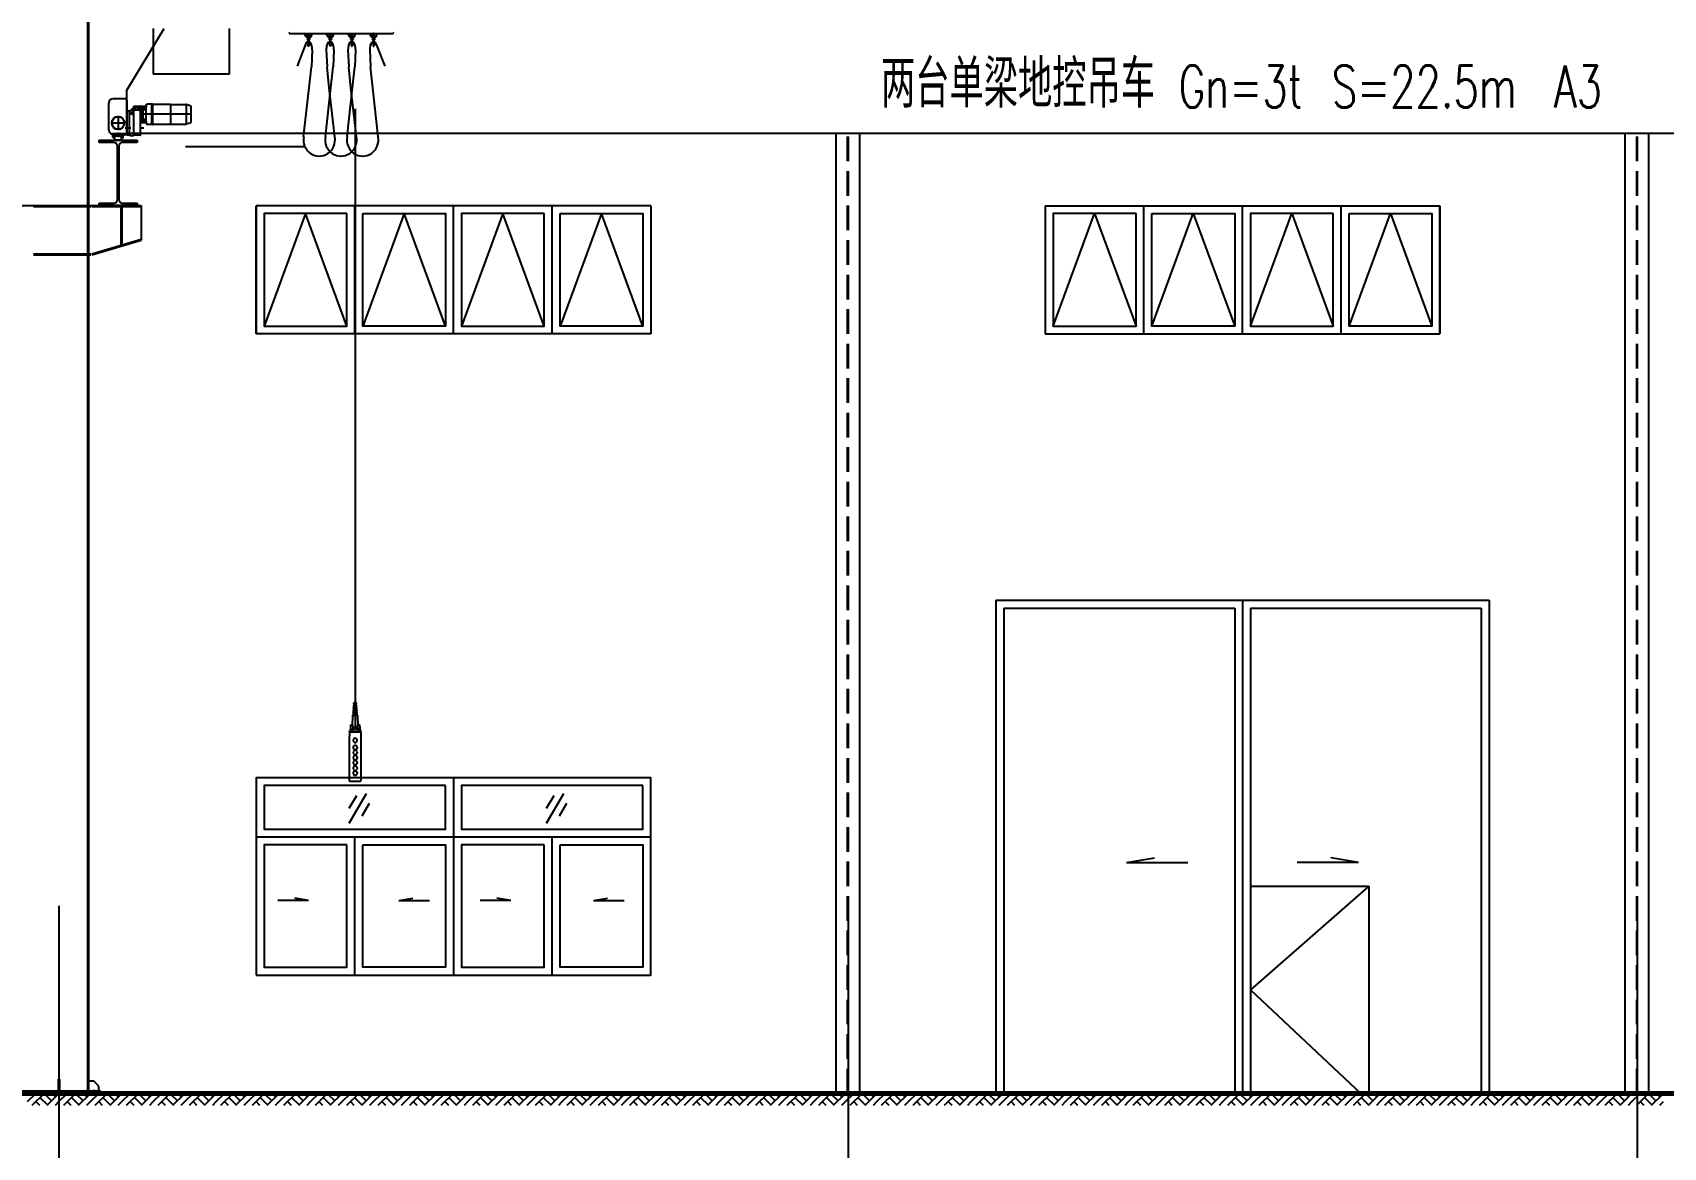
# Model space of a CAD drawing. Extents: x -266287 to 275962, y -324567 to 363765.
# Drawn here: x -115880 to -99347, y -227775 to -216473 of the extents above; entities that cross this region are included whole.
import ezdxf

# ---------------------------------------------------------------- set-up
doc = ezdxf.new("R2010")
doc.units = 0
doc.header["$LTSCALE"] = 1000
doc.linetypes.add('DASH', pattern=[0.35, 0.25, -0.1])
doc.layers.get('0').update_dxf_attribs({"linetype": 'CONTINUOUS'})
for name, color, linetype in [('AXIS', 3, 'CONTINUOUS'), ('E_WINDOW', 4, 'CONTINUOUS'), ('PUB_TEXT', 7, 'CONTINUOUS'), ('柱子', 3, 'CONTINUOUS')]:
    doc.layers.add(name, color=color, linetype=linetype)
doc.styles.add('_TCH_DIM', font='SIMPLEX', dxfattribs={"bigfont": 'GBCBIG'})

# ---------------------------------------------------------------- blocks, each defined once
blk = doc.blocks.new('fsfsfsf')
at = {"color": 240}
for p, q in [((928734, 69105), (929110, 69732)), ((928998, 69732), (928998, 69267)), ((929769, 69732), (929769, 69267)), ((930383, 69679), (930380, 69683)), ((930383, 69679), (931431, 69679)), ((930537, 69679), (930537, 69671)), ((930552, 69664), (930542, 69664)), ((930559, 69636), (930542, 69657)), ((930547, 69669), (930547, 69659)), ((930560, 69623), (930560, 69619)), ((930586, 69623), (930560, 69623)), ((930586, 69619), (930560, 69619)), ((930569, 69667), (930569, 69664)), ((930569, 69664), (930569, 69623)), ((930569, 69619), (930569, 69592)), ((930577, 69618), (930569, 69618)), ((930569, 69618), (930569, 69592)), ((930571, 69679), (930575, 69679)), ((930573, 69551), (930573, 69687)), ((930573, 69677), (930573, 69680)), ((930576, 69664), (930576, 69623)), ((930576, 69619), (930576, 69592)), ((930577, 69664), (930577, 69667)), ((930577, 69618), (930577, 69592)), ((930586, 69623), (930586, 69619)), ((930587, 69636), (930603, 69657)), ((930603, 69664), (930594, 69664)), ((930599, 69669), (930599, 69659)), ((930608, 69679), (930608, 69671)), ((930758, 69679), (930758, 69671)), ((930772, 69664), (930763, 69664)), ((930779, 69636), (930763, 69657)), ((930767, 69669), (930767, 69659)), ((930780, 69623), (930780, 69619)), ((930806, 69623), (930780, 69623)), ((930806, 69619), (930780, 69619)), ((930789, 69667), (930789, 69664)), ((930797, 69618), (930789, 69618)), ((930789, 69618), (930789, 69592)), ((930790, 69664), (930790, 69623)), ((930790, 69619), (930790, 69592)), ((930791, 69679), (930795, 69679)), ((930793, 69551), (930793, 69687)), ((930793, 69677), (930793, 69680)), ((930796, 69664), (930796, 69623)), ((930796, 69619), (930796, 69592)), ((930797, 69664), (930797, 69667)), ((930797, 69618), (930797, 69592)), ((930806, 69623), (930806, 69619)), ((930807, 69636), (930824, 69657)), ((930823, 69664), (930814, 69664)), ((930819, 69669), (930819, 69659)), ((930828, 69679), (930828, 69671)), ((930978, 69679), (930978, 69671)), ((930992, 69664), (930983, 69664)), ((930999, 69636), (930983, 69657)), ((930988, 69669), (930988, 69659)), ((931000, 69623), (931000, 69619)), ((931000, 69623), (931026, 69623)), ((931000, 69619), (931026, 69619)), ((931009, 69664), (931009, 69667)), ((931009, 69618), (931017, 69618)), ((931009, 69618), (931009, 69592)), ((931010, 69664), (931010, 69623)), ((931010, 69619), (931010, 69592)), ((931015, 69679), (931012, 69679)), ((931013, 69551), (931013, 69687)), ((931013, 69677), (931013, 69680)), ((931017, 69667), (931017, 69664)), ((931017, 69664), (931017, 69623)), ((931017, 69619), (931017, 69592)), ((931017, 69618), (931017, 69592)), ((931026, 69623), (931026, 69619)), ((931027, 69636), (931044, 69657)), ((931044, 69664), (931034, 69664)), ((931039, 69669), (931039, 69659)), ((931049, 69679), (931049, 69671)), ((931198, 69679), (931198, 69671)), ((931212, 69664), (931203, 69664)), ((931220, 69636), (931203, 69657)), ((931208, 69669), (931208, 69659)), ((931221, 69623), (931221, 69619)), ((931221, 69623), (931246, 69623)), ((931221, 69619), (931246, 69619)), ((931230, 69664), (931230, 69667)), ((931230, 69664), (931230, 69623)), ((931230, 69619), (931230, 69592)), ((931230, 69618), (931237, 69618)), ((931230, 69618), (931230, 69592)), ((931235, 69679), (931232, 69679)), ((931233, 69551), (931233, 69687)), ((931233, 69677), (931233, 69680)), ((931237, 69667), (931237, 69664)), ((931237, 69664), (931237, 69623)), ((931237, 69619), (931237, 69592)), ((931237, 69618), (931237, 69592)), ((931246, 69623), (931246, 69619)), ((931247, 69636), (931264, 69657)), ((931255, 69664), (931264, 69664)), ((931259, 69669), (931259, 69659)), ((931269, 69679), (931269, 69671)), ((931431, 69679), (931434, 69683)), ((930541, 69563), (930459, 69349)), ((930541, 69562), (930545, 69555)), ((930547, 69556), (930543, 69562)), ((930545, 69555), (930547, 69556)), ((930582, 69592), (930564, 69592)), ((930564, 69590), (930582, 69590)), ((930580, 69590), (930565, 69590)), ((930565, 69590), (930565, 69588)), ((930565, 69588), (930580, 69588)), ((930566, 69587), (930566, 69582)), ((930567, 69581), (930578, 69581)), ((930568, 69592), (930568, 69590)), ((930569, 69587), (930569, 69582)), ((930569, 69581), (930569, 69551)), ((930569, 69581), (930569, 69551)), ((930577, 69551), (930569, 69551)), ((930572, 69590), (930573, 69588)), ((930573, 69594), (930573, 69586)), ((930574, 69588), (930573, 69590)), ((930576, 69587), (930576, 69582)), ((930576, 69581), (930576, 69551)), ((930577, 69592), (930577, 69590)), ((930577, 69581), (930577, 69551)), ((930580, 69588), (930580, 69590)), ((930580, 69582), (930580, 69587)), ((930602, 69562), (930599, 69556)), ((930599, 69556), (930601, 69555)), ((930601, 69555), (930605, 69562)), ((930612, 69516), (930604, 69343)), ((930754, 69516), (930762, 69343)), ((930761, 69562), (930765, 69555)), ((930767, 69556), (930764, 69562)), ((930765, 69555), (930767, 69556)), ((930802, 69592), (930784, 69592)), ((930784, 69590), (930802, 69590)), ((930801, 69590), (930785, 69590)), ((930785, 69590), (930785, 69588)), ((930785, 69588), (930801, 69588)), ((930786, 69587), (930786, 69582)), ((930788, 69581), (930798, 69581)), ((930789, 69592), (930789, 69590)), ((930789, 69587), (930789, 69582)), ((930789, 69581), (930789, 69551)), ((930797, 69551), (930789, 69551)), ((930790, 69581), (930790, 69551)), ((930792, 69590), (930793, 69588)), ((930793, 69594), (930793, 69586)), ((930794, 69588), (930793, 69590)), ((930796, 69581), (930796, 69551)), ((930797, 69592), (930797, 69590)), ((930797, 69587), (930797, 69582)), ((930797, 69581), (930797, 69551)), ((930800, 69582), (930800, 69587)), ((930801, 69588), (930801, 69590)), ((930823, 69562), (930819, 69556)), ((930819, 69556), (930821, 69555)), ((930821, 69555), (930825, 69562)), ((930832, 69516), (930824, 69343)), ((930974, 69516), (930982, 69343)), ((930985, 69555), (930981, 69562)), ((930984, 69562), (930987, 69556)), ((930987, 69556), (930985, 69555)), ((931004, 69592), (931022, 69592)), ((931022, 69590), (931004, 69590)), ((931006, 69590), (931021, 69590)), ((931006, 69588), (931006, 69590)), ((931021, 69588), (931006, 69588)), ((931006, 69582), (931006, 69587)), ((931019, 69581), (931008, 69581)), ((931009, 69592), (931009, 69590)), ((931009, 69581), (931009, 69551)), ((931009, 69551), (931017, 69551)), ((931010, 69587), (931010, 69582)), ((931010, 69581), (931010, 69551)), ((931012, 69588), (931013, 69590)), ((931013, 69594), (931013, 69586)), ((931014, 69590), (931013, 69588)), ((931017, 69587), (931017, 69582)), ((931017, 69581), (931017, 69551)), ((931017, 69581), (931017, 69551)), ((931018, 69592), (931018, 69590)), ((931020, 69587), (931020, 69582)), ((931021, 69590), (931021, 69588)), ((931039, 69556), (931043, 69562)), ((931042, 69555), (931039, 69556)), ((931045, 69562), (931042, 69555)), ((931052, 69516), (931044, 69343)), ((931195, 69516), (931202, 69343)), ((931205, 69555), (931201, 69562)), ((931204, 69562), (931207, 69556)), ((931207, 69556), (931205, 69555)), ((931224, 69592), (931242, 69592)), ((931242, 69590), (931224, 69590)), ((931226, 69590), (931241, 69590)), ((931226, 69588), (931226, 69590)), ((931241, 69588), (931226, 69588)), ((931226, 69582), (931226, 69587)), ((931239, 69581), (931228, 69581)), ((931229, 69592), (931229, 69590)), ((931230, 69587), (931230, 69582)), ((931230, 69581), (931230, 69551)), ((931230, 69581), (931230, 69551)), ((931230, 69551), (931237, 69551)), ((931233, 69594), (931233, 69586)), ((931234, 69590), (931233, 69588)), ((931233, 69588), (931233, 69590)), ((931237, 69587), (931237, 69582)), ((931237, 69581), (931237, 69551)), ((931237, 69581), (931237, 69551)), ((931238, 69592), (931238, 69590)), ((931241, 69590), (931241, 69588)), ((931241, 69587), (931241, 69582)), ((931260, 69556), (931263, 69562)), ((931262, 69555), (931260, 69556)), ((931266, 69562), (931262, 69555)), ((931265, 69563), (931347, 69349)), ((930581, 69130), (930604, 69343)), ((930785, 69130), (930762, 69343)), ((930801, 69130), (930824, 69343)), ((931005, 69130), (930982, 69343)), ((931021, 69130), (931044, 69343)), ((931225, 69130), (931202, 69343)), ((929769, 69267), (928998, 69267)), ((930525, 68634), (930581, 69130)), ((930745, 68634), (930801, 69131)), ((930841, 68634), (930785, 69131)), ((930966, 68634), (931021, 69130)), ((931061, 68634), (931005, 69130)), ((931281, 68634), (931225, 69131)), ((928551, 68700), (928551, 68979)), ((928721, 69019), (928593, 69019)), ((928721, 69016), (928721, 69019)), ((928722, 69016), (928721, 69016)), ((928731, 69006), (928731, 68652)), ((928734, 68669), (928734, 69105)), ((928867, 68944), (928880, 68944)), ((928880, 68778), (928880, 68944)), ((928883, 68944), (928922, 68944)), ((928883, 68777), (928883, 68944)), ((928898, 68777), (928898, 68944)), ((928924, 68944), (928922, 68944)), ((928929, 68951), (928924, 68909)), ((928926, 68945), (928924, 68944)), ((928927, 68946), (928926, 68945)), ((928928, 68948), (928927, 68946)), ((928929, 68949), (928928, 68948)), ((928929, 68957), (928930, 68959)), ((928929, 68956), (928929, 68957)), ((928929, 68956), (928929, 68951)), ((928929, 68951), (928929, 68949)), ((928930, 68959), (928931, 68961)), ((928931, 68961), (928932, 68962)), ((928932, 68962), (928934, 68963)), ((928934, 68963), (928936, 68963)), ((928983, 68965), (928936, 68963)), ((928989, 68965), (928983, 68965)), ((928983, 68965), (928983, 68757)), ((928992, 68962), (928992, 68963)), ((928992, 68962), (928992, 68951)), ((929175, 68962), (928992, 68962)), ((928992, 68960), (928992, 68956)), ((928992, 68956), (928993, 68927)), ((929175, 68962), (929332, 68960)), ((929175, 68962), (929175, 68760)), ((929333, 68959), (929333, 68959)), ((929333, 68959), (929333, 68764)), ((929375, 68948), (929333, 68959)), ((929376, 68947), (929375, 68948)), ((929377, 68947), (929376, 68947)), ((929376, 68947), (929376, 68947)), ((929377, 68946), (929377, 68947)), ((929378, 68944), (929377, 68946)), ((929377, 68945), (929383, 68943)), ((929377, 68944), (929378, 68944)), ((929377, 68944), (929377, 68944)), ((929377, 68944), (929377, 68944)), ((929377, 68944), (929377, 68944)), ((929378, 68944), (929378, 68944)), ((928644, 68846), (928644, 68699)), ((928726, 68939), (928734, 68939)), ((928726, 68813), (928734, 68813)), ((928761, 68893), (928734, 68893)), ((928760, 68649), (928760, 68896)), ((928766, 68901), (928785, 68901)), ((928785, 68873), (928782, 68871)), ((928782, 68871), (928782, 68867)), ((928782, 68867), (928785, 68865)), ((928802, 68902), (928785, 68901)), ((928788, 68871), (928785, 68873)), ((928785, 68865), (928788, 68867)), ((928786, 68903), (928786, 68916)), ((928802, 68918), (928787, 68917)), ((928788, 68867), (928788, 68871)), ((928802, 68902), (928802, 68918)), ((928802, 68902), (928803, 68902)), ((928803, 68647), (928803, 68902)), ((928805, 68901), (928803, 68901)), ((928805, 68647), (928805, 68941)), ((928806, 68902), (928805, 68902)), ((928806, 68902), (928806, 68902)), ((928806, 68902), (928806, 68902)), ((928807, 68902), (928806, 68902)), ((928865, 68901), (928807, 68902)), ((928808, 68944), (928866, 68944)), ((928813, 68942), (928813, 68937)), ((928814, 68936), (928822, 68936)), ((928823, 68937), (928823, 68942)), ((928839, 68932), (928823, 68932)), ((928823, 68913), (928839, 68913)), ((928856, 68936), (928857, 68937)), ((928857, 68937), (928856, 68936)), ((928856, 68936), (928856, 68935)), ((928856, 68936), (928856, 68918)), ((928856, 68935), (928856, 68935)), ((928856, 68934), (928856, 68933)), ((928856, 68933), (928856, 68933)), ((928856, 68933), (928857, 68932)), ((928857, 68932), (928856, 68930)), ((928856, 68930), (928856, 68929)), ((928856, 68929), (928856, 68928)), ((928856, 68926), (928856, 68925)), ((928856, 68925), (928856, 68923)), ((928856, 68923), (928857, 68922)), ((928857, 68922), (928856, 68921)), ((928856, 68921), (928856, 68920)), ((928856, 68921), (928856, 68921)), ((928856, 68919), (928856, 68918)), ((928856, 68918), (928857, 68917)), ((928856, 68918), (928856, 68918)), ((928856, 68918), (928857, 68917)), ((928857, 68937), (928861, 68937)), ((928857, 68932), (928861, 68932)), ((928857, 68922), (928861, 68922)), ((928857, 68917), (928861, 68917)), ((928860, 68936), (928860, 68935)), ((928861, 68936), (928860, 68936)), ((928860, 68935), (928860, 68934)), ((928860, 68934), (928860, 68933)), ((928860, 68934), (928860, 68934)), ((928860, 68933), (928861, 68933)), ((928861, 68931), (928860, 68930)), ((928860, 68930), (928860, 68929)), ((928860, 68929), (928860, 68928)), ((928860, 68928), (928860, 68927)), ((928860, 68927), (928860, 68926)), ((928860, 68926), (928860, 68925)), ((928860, 68925), (928860, 68924)), ((928860, 68924), (928861, 68923)), ((928860, 68921), (928860, 68920)), ((928861, 68921), (928860, 68921)), ((928860, 68920), (928860, 68919)), ((928860, 68919), (928860, 68918)), ((928860, 68919), (928860, 68919)), ((928860, 68918), (928861, 68918)), ((928861, 68937), (928862, 68939)), ((928861, 68937), (928861, 68936)), ((928861, 68933), (928861, 68932)), ((928861, 68932), (928861, 68931)), ((928861, 68923), (928861, 68922)), ((928861, 68922), (928861, 68921)), ((928861, 68918), (928861, 68917)), ((928861, 68917), (928862, 68915)), ((928862, 68939), (928865, 68939)), ((928862, 68915), (928862, 68939)), ((928862, 68915), (928865, 68915)), ((928865, 68943), (928866, 68943)), ((928865, 68943), (928865, 68943)), ((928865, 68942), (928865, 68943)), ((928865, 68943), (928865, 68943)), ((928865, 68941), (928865, 68942)), ((928865, 68941), (928865, 68941)), ((928865, 68941), (928865, 68941)), ((928865, 68940), (928865, 68941)), ((928865, 68941), (928865, 68941)), ((928865, 68941), (928865, 68941)), ((928865, 68941), (928865, 68939)), ((928865, 68912), (928865, 68941)), ((928865, 68940), (928865, 68940)), ((928865, 68900), (928865, 68915)), ((928865, 68912), (928865, 68912)), ((928865, 68912), (928865, 68912)), ((928865, 68912), (928865, 68912)), ((928865, 68912), (928865, 68912)), ((928866, 68943), (928866, 68944)), ((929392, 68861), (928868, 68861)), ((928871, 68650), (928871, 68893)), ((928880, 68944), (928883, 68944)), ((928880, 68779), (928883, 68779)), ((928898, 68942), (928898, 68942)), ((928901, 68939), (928898, 68939)), ((928901, 68915), (928898, 68915)), ((928898, 68909), (928924, 68909)), ((928898, 68814), (928924, 68813)), ((928901, 68807), (928898, 68807)), ((928901, 68783), (928898, 68783)), ((928902, 68937), (928901, 68939)), ((928901, 68915), (928901, 68939)), ((928902, 68917), (928901, 68915)), ((928902, 68805), (928901, 68807)), ((928901, 68783), (928901, 68807)), ((928902, 68785), (928901, 68783)), ((928902, 68937), (928903, 68936)), ((928907, 68937), (928902, 68937)), ((928903, 68932), (928902, 68932)), ((928902, 68932), (928903, 68931)), ((928907, 68932), (928902, 68932)), ((928903, 68923), (928902, 68922)), ((928902, 68922), (928903, 68921)), ((928907, 68922), (928902, 68922)), ((928903, 68918), (928902, 68917)), ((928907, 68917), (928902, 68917)), ((928902, 68805), (928903, 68805)), ((928907, 68805), (928902, 68805)), ((928903, 68801), (928902, 68800)), ((928902, 68800), (928903, 68799)), ((928907, 68800), (928902, 68800)), ((928903, 68791), (928902, 68790)), ((928902, 68790), (928903, 68790)), ((928907, 68790), (928902, 68790)), ((928903, 68786), (928902, 68785)), ((928907, 68785), (928902, 68785)), ((928903, 68936), (928903, 68935)), ((928903, 68936), (928903, 68936)), ((928903, 68935), (928903, 68934)), ((928903, 68935), (928903, 68935)), ((928903, 68934), (928903, 68933)), ((928903, 68934), (928903, 68934)), ((928903, 68933), (928903, 68932)), ((928903, 68931), (928903, 68930)), ((928903, 68930), (928903, 68929)), ((928903, 68929), (928903, 68928)), ((928903, 68928), (928903, 68927)), ((928903, 68927), (928903, 68926)), ((928903, 68926), (928903, 68925)), ((928903, 68925), (928903, 68924)), ((928903, 68924), (928903, 68923)), ((928903, 68921), (928903, 68920)), ((928903, 68921), (928903, 68921)), ((928903, 68920), (928903, 68919)), ((928903, 68920), (928903, 68920)), ((928903, 68919), (928903, 68918)), ((928903, 68919), (928903, 68919)), ((928903, 68918), (928903, 68918)), ((928903, 68805), (928903, 68804)), ((928903, 68804), (928903, 68803)), ((928903, 68804), (928903, 68804)), ((928903, 68803), (928903, 68802)), ((928903, 68803), (928903, 68803)), ((928903, 68802), (928903, 68801)), ((928903, 68801), (928903, 68801)), ((928903, 68799), (928903, 68798)), ((928903, 68798), (928903, 68797)), ((928903, 68797), (928903, 68796)), ((928903, 68796), (928903, 68795)), ((928903, 68795), (928903, 68794)), ((928903, 68794), (928903, 68793)), ((928903, 68793), (928903, 68792)), ((928903, 68792), (928903, 68791)), ((928903, 68790), (928903, 68789)), ((928903, 68789), (928903, 68788)), ((928903, 68789), (928903, 68789)), ((928903, 68788), (928903, 68787)), ((928903, 68788), (928903, 68788)), ((928903, 68787), (928903, 68786)), ((928903, 68787), (928903, 68787)), ((928907, 68936), (928907, 68937)), ((928907, 68937), (928907, 68936)), ((928907, 68936), (928907, 68936)), ((928907, 68935), (928907, 68936)), ((928907, 68918), (928907, 68936)), ((928907, 68934), (928907, 68935)), ((928907, 68933), (928907, 68934)), ((928907, 68934), (928907, 68934)), ((928907, 68933), (928907, 68933)), ((928907, 68932), (928907, 68933)), ((928907, 68931), (928907, 68932)), ((928909, 68932), (928907, 68932)), ((928907, 68929), (928907, 68931)), ((928907, 68928), (928907, 68929)), ((928907, 68927), (928907, 68928)), ((928907, 68926), (928907, 68927)), ((928907, 68924), (928907, 68926)), ((928907, 68923), (928907, 68924)), ((928907, 68922), (928907, 68923)), ((928907, 68921), (928907, 68922)), ((928909, 68922), (928907, 68922)), ((928907, 68921), (928907, 68921)), ((928907, 68920), (928907, 68921)), ((928907, 68919), (928907, 68920)), ((928907, 68919), (928907, 68919)), ((928907, 68918), (928907, 68919)), ((928907, 68918), (928907, 68918)), ((928907, 68917), (928907, 68918)), ((928907, 68917), (928907, 68918)), ((928907, 68805), (928907, 68805)), ((928907, 68804), (928907, 68805)), ((928907, 68805), (928907, 68804)), ((928907, 68803), (928907, 68804)), ((928907, 68787), (928907, 68804)), ((928907, 68803), (928907, 68803)), ((928907, 68802), (928907, 68803)), ((928907, 68802), (928907, 68802)), ((928907, 68801), (928907, 68802)), ((928907, 68800), (928907, 68801)), ((928907, 68801), (928910, 68801)), ((928907, 68799), (928907, 68800)), ((928907, 68798), (928907, 68799)), ((928907, 68797), (928907, 68798)), ((928907, 68795), (928907, 68797)), ((928907, 68794), (928907, 68795)), ((928907, 68793), (928907, 68794)), ((928907, 68792), (928907, 68793)), ((928907, 68790), (928907, 68792)), ((928907, 68790), (928907, 68790)), ((928907, 68789), (928907, 68790)), ((928907, 68790), (928910, 68790)), ((928907, 68788), (928907, 68789)), ((928907, 68788), (928907, 68788)), ((928907, 68787), (928907, 68788)), ((928907, 68787), (928907, 68787)), ((928907, 68786), (928907, 68787)), ((928907, 68785), (928907, 68787)), ((928907, 68785), (928907, 68786)), ((928910, 68931), (928909, 68932)), ((928909, 68922), (928909, 68932)), ((928910, 68923), (928909, 68922)), ((928910, 68923), (928910, 68931)), ((928910, 68801), (928911, 68800)), ((928910, 68801), (928910, 68790)), ((928910, 68790), (928911, 68791)), ((928911, 68800), (928911, 68791)), ((928924, 68909), (928924, 68813)), ((928924, 68813), (928929, 68773)), ((928993, 68924), (928992, 68924)), ((928992, 68924), (928992, 68924)), ((928992, 68924), (928992, 68923)), ((928992, 68923), (928992, 68923)), ((928992, 68923), (928992, 68922)), ((928992, 68922), (928993, 68921)), ((928992, 68922), (928992, 68922)), ((928992, 68922), (928992, 68922)), ((928993, 68903), (928992, 68902)), ((928992, 68902), (928992, 68901)), ((928992, 68902), (928992, 68902)), ((928992, 68901), (928992, 68900)), ((928992, 68900), (928993, 68899)), ((928992, 68900), (928992, 68900)), ((928993, 68886), (928992, 68885)), ((928992, 68885), (928992, 68884)), ((928992, 68885), (928992, 68885)), ((928992, 68884), (928992, 68883)), ((928992, 68883), (928992, 68883)), ((928992, 68883), (928993, 68882)), ((928993, 68871), (928992, 68870)), ((928992, 68870), (928992, 68870)), ((928992, 68869), (928992, 68870)), ((928992, 68868), (928992, 68869)), ((928992, 68867), (928992, 68868)), ((928992, 68867), (928993, 68867)), ((928992, 68855), (928992, 68855)), ((928993, 68855), (928992, 68855)), ((928992, 68854), (928992, 68855)), ((928992, 68853), (928992, 68854)), ((928992, 68852), (928992, 68853)), ((928992, 68852), (928993, 68852)), ((928992, 68840), (928992, 68839)), ((928993, 68840), (928992, 68840)), ((928992, 68839), (928992, 68838)), ((928992, 68838), (928992, 68837)), ((928992, 68837), (928993, 68836)), ((928992, 68837), (928992, 68837)), ((928992, 68823), (928992, 68823)), ((928993, 68823), (928992, 68823)), ((928992, 68823), (928992, 68822)), ((928992, 68822), (928992, 68821)), ((928992, 68821), (928992, 68820)), ((928992, 68820), (928993, 68819)), ((928992, 68820), (928992, 68820)), ((928992, 68801), (928992, 68800)), ((928992, 68801), (928992, 68801)), ((928993, 68801), (928992, 68801)), ((928992, 68800), (928992, 68799)), ((928992, 68800), (928992, 68800)), ((928992, 68799), (928992, 68798)), ((928992, 68799), (928992, 68799)), ((928992, 68798), (928993, 68798)), ((928992, 68798), (928992, 68798)), ((928993, 68785), (928992, 68759)), ((928993, 68927), (928993, 68925)), ((928993, 68925), (928993, 68924)), ((928993, 68921), (928993, 68921)), ((928993, 68921), (928993, 68920)), ((928993, 68920), (928993, 68916)), ((928993, 68916), (928993, 68903)), ((928993, 68903), (928993, 68903)), ((928993, 68899), (928993, 68899)), ((928993, 68899), (928993, 68886)), ((928993, 68882), (928993, 68871)), ((928993, 68867), (928993, 68855)), ((928993, 68852), (928993, 68840)), ((928993, 68836), (928993, 68823)), ((928993, 68819), (928993, 68819)), ((928993, 68819), (928993, 68807)), ((928993, 68807), (928993, 68802)), ((928993, 68802), (928993, 68801)), ((928993, 68798), (928993, 68798)), ((928993, 68798), (928993, 68785)), ((929377, 68777), (929383, 68779)), ((929385, 68781), (929385, 68942)), ((931048, 68918), (931048, 62632)), ((928575, 68773), (928716, 68773)), ((928581, 68652), (928581, 68663)), ((928722, 68662), (928581, 68662)), ((928581, 68652), (928586, 68652)), ((928583, 68652), (928584, 68652)), ((928584, 68652), (928586, 68652)), ((928586, 68652), (928586, 68663)), ((928586, 68652), (928691, 68652)), ((928592, 68630), (928592, 68652)), ((928603, 68623), (928599, 68623)), ((928603, 68623), (928603, 68652)), ((928604, 68638), (928603, 68623)), ((928606, 68640), (928606, 68652)), ((928683, 68640), (928606, 68640)), ((928612, 68600), (928612, 68640)), ((928644, 68675), (928644, 68628)), ((928676, 68640), (928676, 68600)), ((928683, 68640), (928683, 68652)), ((928684, 68638), (928686, 68623)), ((928686, 68623), (928686, 68652)), ((928689, 68623), (928686, 68623)), ((928691, 68652), (928691, 68662)), ((928694, 68655), (928691, 68655)), ((928694, 68662), (928694, 68652)), ((928694, 68652), (928703, 68652)), ((928695, 68630), (928695, 68652)), ((928707, 68652), (928702, 68652)), ((928707, 68653), (928707, 68662)), ((928707, 68660), (928712, 68660)), ((928712, 68662), (928712, 68652)), ((928731, 68652), (928712, 68652)), ((928715, 68723), (928774, 68723)), ((928726, 68740), (928734, 68740)), ((928734, 68669), (951054, 68669)), ((928734, 68652), (928760, 68652)), ((928763, 68647), (928803, 68647)), ((928805, 68647), (928803, 68647)), ((928869, 68648), (928805, 68647)), ((928861, 68723), (928906, 68723)), ((928872, 68674), (928871, 68674)), ((928872, 68656), (928871, 68656)), ((928872, 68656), (928872, 68674)), ((928873, 68778), (928880, 68778)), ((928883, 68777), (928925, 68777)), ((928926, 68777), (928925, 68777)), ((928927, 68776), (928926, 68777)), ((928928, 68774), (928927, 68776)), ((928929, 68773), (928928, 68774)), ((928929, 68771), (928929, 68773)), ((928929, 68771), (928929, 68767)), ((928929, 68767), (928929, 68765)), ((928929, 68765), (928930, 68763)), ((928930, 68763), (928931, 68762)), ((928931, 68762), (928932, 68761)), ((928932, 68761), (928934, 68760)), ((928934, 68760), (928936, 68759)), ((928983, 68757), (928936, 68759)), ((928989, 68757), (928983, 68757)), ((928992, 68769), (928992, 68767)), ((928992, 68767), (928992, 68763)), ((928992, 68760), (929175, 68760)), ((929175, 68760), (929332, 68762)), ((929333, 68763), (929375, 68775)), ((929333, 68763), (929333, 68764)), ((929333, 68763), (929333, 68763)), ((929375, 68775), (929376, 68775)), ((929376, 68775), (929377, 68776)), ((929377, 68776), (929377, 68777)), ((928451, 68575), (928451, 68600)), ((928451, 68600), (928837, 68600)), ((928602, 68575), (928451, 68575)), ((928676, 68600), (928612, 68600)), ((928637, 67997), (928637, 68539)), ((928651, 68539), (928651, 67997)), ((928837, 68575), (928686, 68575)), ((928837, 68600), (928837, 68575)), ((928451, 67935), (928451, 67961)), ((928451, 67961), (928602, 67961)), ((928686, 67961), (928837, 67961)), ((928837, 67961), (928837, 67935)), ((928837, 67935), (928451, 67935)), ((931027, 62514), (931027, 62513)), ((931068, 62513), (931068, 62514))]:
    blk.add_line(p, q, dxfattribs=at)
at = {"color": 240, "linetype": 'Continuous'}
for p, q in [((931031, 62844), (931065, 62844)), ((931031, 62838), (931031, 62844)), ((931033, 62838), (931031, 62838)), ((931033, 62868), (931063, 62868)), ((931033, 62862), (931033, 62868)), ((931035, 62862), (931033, 62862)), ((931033, 62819), (931033, 62838)), ((931035, 62887), (931035, 62893)), ((931061, 62893), (931035, 62893)), ((931037, 62887), (931035, 62887)), ((931035, 62844), (931035, 62862)), ((931037, 62868), (931037, 62887)), ((931059, 62887), (931061, 62887)), ((931059, 62868), (931059, 62887)), ((931061, 62887), (931061, 62893)), ((931061, 62844), (931061, 62862)), ((931061, 62862), (931063, 62862)), ((931063, 62862), (931063, 62868)), ((931063, 62819), (931063, 62838)), ((931063, 62838), (931065, 62838)), ((931065, 62838), (931065, 62844)), ((931003, 62633), (931005, 62672)), ((931006, 62672), (931020, 62672)), ((931020, 62672), (931022, 62633)), ((931021, 62654), (931025, 62770)), ((931025, 62770), (931071, 62770)), ((931027, 62788), (931027, 62794)), ((931027, 62794), (931069, 62794)), ((931029, 62788), (931027, 62788)), ((931029, 62813), (931029, 62819)), ((931029, 62819), (931067, 62819)), ((931031, 62813), (931029, 62813)), ((931029, 62770), (931029, 62788)), ((931031, 62794), (931031, 62813)), ((931065, 62794), (931065, 62813)), ((931065, 62813), (931067, 62813)), ((931067, 62813), (931067, 62819)), ((931067, 62788), (931069, 62788)), ((931067, 62770), (931067, 62788)), ((931069, 62788), (931069, 62794)), ((931071, 62770), (931075, 62654)), ((931074, 62633), (931076, 62672)), ((931076, 62672), (931091, 62672)), ((931091, 62672), (931093, 62633)), ((930988, 62546), (930988, 62108)), ((930991, 62599), (930992, 62614)), ((930991, 62599), (931105, 62599)), ((930994, 62617), (931000, 62619)), ((931001, 62626), (931000, 62618)), ((931001, 62626), (931025, 62626)), ((931003, 62626), (931003, 62633)), ((931022, 62648), (931075, 62648)), ((931022, 62633), (931022, 62626)), ((931025, 62626), (931025, 62619)), ((931025, 62623), (931071, 62623)), ((931096, 62626), (931071, 62626)), ((931071, 62626), (931071, 62619)), ((931074, 62626), (931074, 62633)), ((931093, 62633), (931093, 62626)), ((931096, 62626), (931096, 62618)), ((931102, 62617), (931096, 62619)), ((931105, 62599), (931104, 62614)), ((931108, 62108), (931108, 62546)), ((930995, 62101), (931101, 62101))]:
    blk.add_line(p, q, dxfattribs=at)
at = {"color": 240}
for centre, major_axis, start_param, end_param in [((930386, 69687), (0, 6.65), 0.811376, 2.099571), ((930558, 69671), (0, 21.3), 1.570796, 2.268758), ((930547, 69664), (0, 4.12), -1.570796, 1.570796), ((930573, 69648), (0, 18.6), 2.268758, 2.954794), ((930565, 69648), (0, 5.32), 0.523599, 2.617994), ((930573, 69634), (0, 21.3), 0.163224, 0.523599), ((930573, 69662), (0, 21.3), 2.617994, 2.978369), ((930573, 69667), (0, 3.99), -1.570796, 1.570796), ((930573, 69664), (0, 3.46), -1.570796, 1.570796), ((930573, 69664), (0, 3.99), 1.570796, 2.093111), ((930573, 69664), (0, 3.99), 4.190074, 4.712389), ((930573, 69634), (0, 21.3), -0.523599, -0.163224), ((930573, 69662), (0, 21.3), 3.304816, 3.665191), ((930573, 69648), (0, 18.6), 3.328391, 4.014427), ((930581, 69648), (0, 5.32), 3.665191, 5.759587), ((930599, 69664), (0, 4.12), -1.570796, 1.570796), ((930588, 69671), (0, 21.3), 4.014427, 4.712389), ((930778, 69671), (0, 21.3), 1.570796, 2.268758), ((930767, 69664), (0, 4.12), 4.712389, 7.853982), ((930793, 69648), (0, 18.6), 2.268758, 2.954794), ((930785, 69648), (0, 5.32), 0.523599, 2.617994), ((930793, 69634), (0, 21.3), 0.163224, 0.523599), ((930793, 69662), (0, 21.3), 2.617994, 2.978369), ((930793, 69667), (0, 3.99), -1.570796, 1.570796), ((930793, 69664), (0, 3.99), 1.570796, 2.093111), ((930793, 69664), (0, 3.46), -1.570796, 1.570796), ((930793, 69664), (0, 3.99), 4.190074, 4.712389), ((930793, 69634), (0, 21.3), -0.523599, -0.163224), ((930793, 69662), (0, 21.3), 3.304816, 3.665191), ((930793, 69648), (0, 18.6), 3.328391, 4.014427), ((930801, 69648), (0, 5.32), 3.665191, 5.759587), ((930819, 69664), (0, 4.12), 4.712389, 7.853982), ((930808, 69671), (0, 21.3), 4.014427, 4.712389), ((930998, 69671), (0, 21.3), 1.570796, 2.268758), ((930988, 69664), (0, 4.12), -1.570796, 1.570796), ((931013, 69648), (0, 18.6), 2.268758, 2.954794), ((931006, 69648), (0, 5.32), 0.523599, 2.617994), ((931013, 69634), (0, 21.3), 0.163224, 0.523599), ((931013, 69662), (0, 21.3), 2.617994, 2.978369), ((931013, 69667), (0, 3.99), -1.570796, 1.570796), ((931013, 69664), (0, 3.99), 1.570796, 2.093111), ((931013, 69664), (0, 3.46), 4.712389, 7.853982), ((931013, 69664), (0, 3.99), 4.190074, 4.712389), ((931013, 69634), (0, 21.3), -0.523599, -0.163224), ((931013, 69662), (0, 21.3), 3.304816, 3.665191), ((931013, 69648), (0, 18.6), 3.328391, 4.014427), ((931021, 69648), (0, 5.32), 3.665191, 5.759587), ((931039, 69664), (0, 4.12), -1.570796, 1.570796), ((931028, 69671), (0, 21.3), 4.014427, 4.712389), ((931219, 69671), (0, 21.3), 1.570796, 2.268758), ((931208, 69664), (0, 4.12), 4.712389, 7.853982), ((931233, 69648), (0, 18.6), 2.268758, 2.954794), ((931226, 69648), (0, 5.32), 0.523599, 2.617994), ((931233, 69634), (0, 21.3), 0.163224, 0.523599), ((931233, 69662), (0, 21.3), 2.617994, 2.978369), ((931233, 69667), (0, 3.99), -1.570796, 1.570796), ((931233, 69664), (0, 3.46), -1.570796, 1.570796), ((931233, 69664), (0, 3.99), 1.570796, 2.093111), ((931233, 69664), (0, 3.99), 4.190074, 4.712389), ((931233, 69634), (0, 21.3), -0.523599, -0.163224), ((931233, 69662), (0, 21.3), 3.304816, 3.665191), ((931233, 69648), (0, 18.6), 3.328391, 4.014427), ((931241, 69648), (0, 5.32), 3.665191, 5.759587), ((931259, 69664), (0, 4.12), 4.712389, 7.853982), ((931248, 69671), (0, 21.3), 4.014427, 4.712389), ((931428, 69687), (0, 6.65), 4.183615, 5.471809), ((930573, 69560), (0, 33.2), 0.283794, 1.530786), ((930573, 69560), (0, 30.6), 0.309254, 1.505308), ((930567, 69583), (0, 4.39), 0, 0.431788), ((930567, 69585), (0, 3.67), 2.666877, 3.18452), ((930568, 69584), (0, 3.67), -0.474716, 0.042927), ((930568, 69585), (0, 3.67), 3.098665, 3.616308), ((930573, 69571), (0, 16.9), -0.218439, 0.218439), ((930573, 69598), (0, 16.9), 2.923153, 3.360032), ((930578, 69584), (0, 3.67), -0.042927, 0.474716), ((930578, 69585), (0, 3.67), 2.666877, 3.18452), ((930578, 69584), (0, 3.67), -0.474716, 0.042927), ((930578, 69586), (0, 4.39), 3.141593, 3.573381), ((930573, 69560), (0, 33.2), -1.530786, -0.283794), ((930573, 69560), (0, 30.6), -1.505308, -0.309254), ((930481, 69519), (0, 135), 4.692085, 5.038349), ((930885, 69519), (0, 135), 1.244836, 1.591101), ((930793, 69560), (0, 33.2), 0.283794, 1.530786), ((930793, 69560), (0, 30.6), 0.309254, 1.505308), ((930788, 69583), (0, 4.39), 0, 0.431788), ((930788, 69585), (0, 3.67), 2.666877, 3.18452), ((930788, 69584), (0, 3.67), -0.474716, 0.042927), ((930788, 69585), (0, 3.67), 3.098665, 3.616308), ((930793, 69571), (0, 16.9), -0.218439, 0.218439), ((930793, 69598), (0, 16.9), 2.923153, 3.360032), ((930798, 69584), (0, 3.67), -0.042927, 0.474716), ((930798, 69585), (0, 3.67), 2.666877, 3.18452), ((930799, 69584), (0, 3.67), -0.474716, 0.042927), ((930798, 69586), (0, 4.39), 3.141593, 3.573381), ((930793, 69560), (0, 33.2), -1.530786, -0.283794), ((930793, 69560), (0, 30.6), -1.505308, -0.309254), ((930702, 69519), (0, 135), 4.692085, 5.038349), ((931105, 69519), (0, 135), 1.244836, 1.591101), ((931013, 69560), (0, 33.2), 0.283794, 1.530786), ((931013, 69560), (0, 30.6), 0.309254, 1.505308), ((931008, 69584), (0, 3.67), -0.042927, 0.474716), ((931008, 69586), (0, 4.39), 2.709804, 3.141593), ((931008, 69584), (0, 3.67), -0.474716, 0.042927), ((931008, 69585), (0, 3.67), 3.098665, 3.616308), ((931013, 69571), (0, 16.9), -0.218439, 0.218439), ((931013, 69598), (0, 16.9), 2.923153, 3.360032), ((931018, 69584), (0, 3.67), -0.042927, 0.474716), ((931018, 69585), (0, 3.67), 2.666877, 3.18452), ((931019, 69583), (0, 4.39), -0.431788, 0), ((931019, 69585), (0, 3.67), 3.098665, 3.616308), ((931013, 69560), (0, 33.2), -1.530786, -0.283794), ((931013, 69560), (0, 30.6), -1.505308, -0.309254), ((930922, 69519), (0, 135), 4.692085, 5.038349), ((931325, 69519), (0, 135), 1.244836, 1.591101), ((931233, 69560), (0, 33.2), 0.283794, 1.530786), ((931233, 69560), (0, 30.6), 0.309254, 1.505308), ((931228, 69584), (0, 3.67), -0.042927, 0.474716), ((931228, 69586), (0, 4.39), 2.709804, 3.141593), ((931228, 69584), (0, 3.67), -0.474716, 0.042927), ((931228, 69585), (0, 3.67), 3.098665, 3.616308), ((931233, 69571), (0, 16.9), -0.218439, 0.218439), ((931233, 69598), (0, 16.9), 2.923153, 3.360032), ((931239, 69584), (0, 3.67), -0.042927, 0.474716), ((931239, 69585), (0, 3.67), 2.666877, 3.18452), ((931239, 69583), (0, 4.39), -0.431788, 0), ((931239, 69585), (0, 3.67), 3.098665, 3.616308), ((931233, 69560), (0, 33.2), -1.530786, -0.283794), ((931233, 69560), (0, 30.6), -1.505308, -0.309254), ((928592, 68976), (0, 42.8), -0.010981, 1.50182), ((928722, 69006), (0, 9.3), -1.570796, 0), ((928867, 68942), (0, 2.66), 0, 0.722592), ((928989, 68963), (0, 2.66), -1.506369, 0), ((929332, 68959), (0, 1.66), -0.964567, -0.012195), ((928644, 68773, 100), (0, 66.5), 4.712389, 10.995574), ((928644, 68773, 100), (0, 63.1), 4.712389, 10.995574), ((928766, 68896), (0, 5.32), 0.017453, 1.570796), ((928785, 68869), (0, 11.3), 4.712389, 10.995574), ((928785, 68903), (0, 1.33), 3.159046, 4.712337), ((928787, 68916), (0, 1.33), 0.017453, 1.570796), ((928808, 68941), (0, 2.13), 0, 1.570796), ((928812, 68942), (0, 1.33), 4.712389, 6.283185), ((928814, 68937), (0, 1.33), 1.570796, 3.141593), ((928823, 68922), (0, 9.3), 0, 3.141593), ((928822, 68937), (0, 1.33), 3.141593, 4.712389), ((928825, 68942), (0, 1.33), 0, 1.570796), ((928839, 68922), (0, 9.3), 3.141593, 6.283185), ((928868, 68900), (0, 3.44), 1.509619, 3.152239), ((928868, 68893), (0, 3.18), 4.557425, 6.293423), ((929383, 68942), (0, 1.66), 4.712389, 6.021386), ((929383, 68781), (0, 1.66), 3.403392, 4.712389), ((928593, 68703), (0, 43.1), 1.64993, 2.865127), ((928586, 68652), (0, 0.665), 1.570796, 3.141593), ((928599, 68630), (0, 6.65), 1.570796, 3.141593), ((928606, 68638), (0, 1.59), 0, 1.466077), ((928683, 68638), (0, 1.59), -1.466077, 0), ((928689, 68630), (0, 6.65), 3.141593, 4.712389), ((928707, 68653), (0, 0.665), 3.141593, 4.712389), ((928722, 68672), (0, 9.3), 3.141593, 4.712389), ((928763, 68649), (0, 2.13), 1.570796, 3.124139), ((928869, 68650), (0, 2.13), 3.159046, 4.712389), ((928873, 68776), (0, 2.13), 0, 1.570796), ((928989, 68759), (0, 2.66), 3.141593, 4.647962), ((929332, 68764), (0, 1.66), 3.153787, 4.106159), ((930683, 68603), (0, 166), 1.381461, 4.901725), ((930903, 68603), (0, 166), 1.381461, 4.901725), ((931123, 68603), (0, 166), 1.381461, 4.901725), ((928602, 68539), (0, 35.9), -1.570796, 0), ((928686, 68539), (0, 35.9), 0, 1.570796), ((928602, 67997), (0, 35.9), 3.141593, 4.712389), ((928686, 67997), (0, 35.9), 1.570796, 3.141593), ((931047, 62514, 100), (0, 20.5), 1.171497, 1.570796), ((931047, 62513, 100), (0, 20.5), 1.570796, 1.970095), ((931047, 62514, 100), (0, 20.9), 0.776126, 1.171497), ((931047, 62513, 100), (0, 20.9), 1.970095, 2.365467), ((931047, 62514, 100), (0, 21.2), 0.386185, 0.776126), ((931047, 62513, 100), (0, 21.2), 2.365467, 2.755408), ((931047, 62513, 100), (0, 21.7), -0.386185, 0.386185), ((931047, 62514, 100), (0, 21.2), -0.776126, -0.386185), ((931047, 62513, 100), (0, 21.2), 3.527778, 3.917718), ((931048, 62514, 100), (0, 20.9), -1.171497, -0.776126), ((931048, 62513, 100), (0, 20.9), 3.917718, 4.31309), ((931048, 62514, 100), (0, 20.5), 4.712389, 5.111688), ((931048, 62513, 100), (0, 20.5), 4.31309, 4.712389), ((931047, 62513, 100), (0, 21.7), 2.755408, 3.527778)]:
    blk.add_ellipse(centre, major_axis=major_axis, ratio=0.967196, start_param=start_param, end_param=end_param, dxfattribs=at)
at = {"color": 240, "linetype": 'Continuous'}
for centre, major_axis, start_param, end_param in [((931006, 62671, 100), (0, 0.665), 0, 1.521683), ((931020, 62671, 100), (0, 0.665), -1.521683, 0), ((931076, 62671, 100), (0, 0.665), 0, 1.521683), ((931091, 62671, 100), (0, 0.665), -1.521683, 0), ((931375, 62546, 100), (0, 400), 1.436527, 1.569736), ((930994, 62614, 100), (0, 2.66), 0.238205, 1.53591), ((931011, 62647, 100), (0, 31.7), 2.781912, 3.605907), ((931085, 62647, 100), (0, 31.7), 2.677278, 3.501273), ((931102, 62614, 100), (0, 2.66), -1.53591, -0.238205), ((930722, 62546, 100), (0, 400), -1.569736, -1.436527), ((931046, 62441, 100), (0, 20), 1.155623, 1.98597), ((931046, 62391, 100), (0, 20), 1.155623, 1.98597), ((931045, 62339, 100), (0, 20), 1.155623, 1.98597), ((931047, 62441, 100), (0, 21.4), 0.754318, 1.155623), ((931047, 62442, 100), (0, 21.4), 1.98597, 2.387275), ((931047, 62391, 100), (0, 21.4), 0.754318, 1.155623), ((931047, 62392, 100), (0, 21.4), 1.98597, 2.387275), ((931047, 62338, 100), (0, 21.4), 0.754318, 1.155623), ((931048, 62440, 100), (0, 22.6), 0.371191, 0.754318), ((931048, 62443, 100), (0, 22.6), 2.387275, 2.770402), ((931048, 62390, 100), (0, 22.6), 0.371191, 0.754318), ((931048, 62393, 100), (0, 22.6), 2.387275, 2.770402), ((931047, 62337, 100), (0, 22.6), 0.371191, 0.754318), ((931048, 62438, 100), (0, 24), -0.371191, 0.371191), ((931048, 62444, 100), (0, 24), 2.770402, 3.512784), ((931048, 62388, 100), (0, 24), -0.371191, 0.371191), ((931048, 62394, 100), (0, 24), 2.770402, 3.512784), ((931048, 62336, 100), (0, 24), -0.371191, 0.371191), ((931048, 62337, 100), (0, 22.6), -0.754318, -0.371191), ((931049, 62440, 100), (0, 22.6), -0.754318, -0.371191), ((931049, 62443, 100), (0, 22.6), 3.512784, 3.89591), ((931049, 62390, 100), (0, 22.6), -0.754318, -0.371191), ((931049, 62393, 100), (0, 22.6), 3.512784, 3.89591), ((931049, 62338, 100), (0, 21.4), -1.155623, -0.754318), ((931049, 62441, 100), (0, 21.4), -1.155623, -0.754318), ((931049, 62442, 100), (0, 21.4), 3.89591, 4.297215), ((931049, 62391, 100), (0, 21.4), -1.155623, -0.754318), ((931049, 62392, 100), (0, 21.4), 3.89591, 4.297215), ((931051, 62441, 100), (0, 20), 4.297215, 5.127563), ((931051, 62391, 100), (0, 20), 4.297215, 5.127563), ((931050, 62339, 100), (0, 20), 4.297215, 5.127563), ((931045, 62232, 100), (0, 20), 1.155623, 1.98597), ((931045, 62182, 100), (0, 20), 1.155623, 1.98597), ((931045, 62289, 100), (0, 20), 1.155623, 1.98597), ((931046, 62231, 100), (0, 21.4), 0.754318, 1.155623), ((931046, 62232, 100), (0, 21.4), 1.98597, 2.387275), ((931046, 62181, 100), (0, 21.4), 0.754318, 1.155623), ((931046, 62182, 100), (0, 21.4), 1.98597, 2.387275), ((931047, 62339, 100), (0, 21.4), 1.98597, 2.387275), ((931047, 62288, 100), (0, 21.4), 0.754318, 1.155623), ((931047, 62289, 100), (0, 21.4), 1.98597, 2.387275), ((931047, 62230, 100), (0, 22.6), 0.371191, 0.754318), ((931047, 62233, 100), (0, 22.6), 2.387275, 2.770402), ((931047, 62180, 100), (0, 22.6), 0.371191, 0.754318), ((931047, 62183, 100), (0, 22.6), 2.387275, 2.770402), ((931047, 62340, 100), (0, 22.6), 2.387275, 2.770402), ((931047, 62287, 100), (0, 22.6), 0.371191, 0.754318), ((931047, 62290, 100), (0, 22.6), 2.387275, 2.770402), ((931048, 62229, 100), (0, 24), -0.371191, 0.371191), ((931048, 62234, 100), (0, 24), 2.770402, 3.512784), ((931048, 62179, 100), (0, 24), -0.371191, 0.371191), ((931048, 62341, 100), (0, 24), 2.770402, 3.512784), ((931048, 62286, 100), (0, 24), -0.371191, 0.371191), ((931048, 62292, 100), (0, 24), 2.770402, 3.512784), ((931048, 62340, 100), (0, 22.6), 3.512784, 3.89591), ((931048, 62287, 100), (0, 22.6), -0.754318, -0.371191), ((931048, 62290, 100), (0, 22.6), 3.512784, 3.89591), ((931048, 62230, 100), (0, 22.6), -0.754318, -0.371191), ((931048, 62233, 100), (0, 22.6), 3.512784, 3.89591), ((931048, 62180, 100), (0, 22.6), -0.754318, -0.371191), ((931048, 62183, 100), (0, 22.6), 3.512784, 3.89591), ((931049, 62339, 100), (0, 21.4), 3.89591, 4.297215), ((931049, 62288, 100), (0, 21.4), -1.155623, -0.754318), ((931049, 62289, 100), (0, 21.4), 3.89591, 4.297215), ((931049, 62231, 100), (0, 21.4), -1.155623, -0.754318), ((931049, 62232, 100), (0, 21.4), 3.89591, 4.297215), ((931049, 62181, 100), (0, 21.4), -1.155623, -0.754318), ((931049, 62182, 100), (0, 21.4), 3.89591, 4.297215), ((931050, 62289, 100), (0, 20), 4.297215, 5.127563), ((931050, 62232, 100), (0, 20), 4.297215, 5.127563), ((931050, 62182, 100), (0, 20), 4.297215, 5.127563), ((930995, 62108, 100), (0, 7.71), 1.570796, 3.141593), ((931048, 62184, 100), (0, 24), 2.770402, 3.512784), ((931101, 62108, 100), (0, 7.71), 3.141593, 4.712389)]:
    blk.add_ellipse(centre, major_axis=major_axis, ratio=0.967196, start_param=start_param, end_param=end_param, dxfattribs=at)
at = {"color": 240}
blk.add_point((928644, 68773), dxfattribs=at)
blk = doc.blocks.new('$LinePat$00000009')
for p, q in [((0, -210), (210, 0)), ((120, -300), (420, 0)), ((420, 0), (608, -188)), ((495, -300), (795, 0)), ((615, 0), (705, -90)), ((210, -210), (300, -300)), ((315, -105), (502, -293)), ((705, -300), (795, -210))]:
    blk.add_line(p, q)

msp = doc.modelspace()

# ---------------------------------------------------------------- linework, layer by layer
for p, q in [((-115322.91945, -214461.28588), (-115322.91945, -227204.75636)), ((-115312.91945, -214461.28588), (-115312.91945, -227204.75636)), ((-114330.79532, -217627.75636), (-113129.60381, -217627.75636)), ((-116379.98552, -218227.27358), (-114779.9855, -218227.27358)), ((-115869.98551, -218237.27358), (-115289.98551, -218237.27358)), ((-115279.98551, -218237.27358), (-114779.9855, -218237.27358)), ((-114984.9855, -218237.27358), (-114984.9855, -218628.23265)), ((-114974.9855, -218237.27358), (-114974.9855, -218625.23265)), ((-114779.9855, -218227.27358), (-114779.9855, -218577.27358)), ((-115279.98551, -218716.73264), (-114779.9855, -218566.73266)), ((-114984.9855, -218432.75312), (-114974.9855, -218432.75312)), ((-115869.98551, -218717.27357), (-115289.98551, -218717.27357)), ((-115869.98551, -218727.27357), (-115289.98551, -218727.27357)), ((-115279.98551, -218727.27357), (-114779.9855, -218577.27358))]:
    msp.add_line(p, q)
at = {"color": 3, "linetype": 'DASH'}
for p, q in [((-107616.9195, -227227.75518), (-107616.91924, -217493.61038)), ((-107608.9195, -227227.75518), (-107608.91924, -217493.61038)), ((-99616.9195, -227227.75548), (-99616.91924, -217493.61038)), ((-99608.9195, -227227.75548), (-99608.91924, -217493.61038))]:
    msp.add_line(p, q, dxfattribs=at)
at = {"const_width": 50}
msp.add_lwpolyline([(-144272.96396, -227377.75636), (-141352.91945, -227377.75636), (-139852.91945, -227227.75636), (-91372.91945, -227227.75636), (-90072.91945, -227377.75636), (-86799.08671, -227377.75636)], dxfattribs=at)
at = {"layer": 'AXIS'}
for p, q in [((-115612.91943, -225326.22049), (-115612.91943, -232026.39259)), ((-107612.91943, -225326.22049), (-107612.91943, -232026.39259)), ((-99612.91943, -225326.22049), (-99612.91943, -232026.39259))]:
    msp.add_line(p, q, dxfattribs=at)
at = {"layer": 'E_WINDOW', "color": 252, "linetype": 'Continuous'}
for p, q in [((-109612.91943, -218228.17203), (-113612.91943, -218228.17203)), ((-113612.91943, -219528.17203), (-113612.91943, -218228.17203)), ((-113612.91943, -218228.17203), (-113612.91943, -219528.17203)), ((-112612.91943, -219528.17203), (-112612.91943, -218228.17203)), ((-111612.91943, -219528.17203), (-111612.91943, -218228.17203)), ((-110612.91943, -219528.17203), (-110612.91943, -218228.17203)), ((-109612.91943, -218228.17203), (-109612.91943, -219528.17203)), ((-105612.91943, -218228.17203), (-101612.91943, -218228.17203)), ((-105612.91943, -218228.17203), (-105612.91943, -219528.17203)), ((-104612.91943, -219528.17203), (-104612.91943, -218228.17203)), ((-103612.91943, -219528.17203), (-103612.91943, -218228.17203)), ((-102612.91943, -219528.17203), (-102612.91943, -218228.17203)), ((-101612.91943, -219528.17203), (-101612.91943, -218228.17203)), ((-101612.91943, -218228.17203), (-101612.91943, -219528.17203)), ((-113112.91943, -218308.17203), (-113532.91943, -219448.17203)), ((-112692.91943, -219448.17203), (-113112.91943, -218308.17203)), ((-112112.91943, -218308.17203), (-112532.91943, -219448.17203)), ((-111692.91943, -219448.17203), (-112112.91943, -218308.17203)), ((-111112.91943, -218308.17203), (-111532.91943, -219448.17203)), ((-110692.91943, -219448.17203), (-111112.91943, -218308.17203)), ((-110112.91943, -218308.17203), (-110532.91943, -219448.17203)), ((-109692.91943, -219448.17203), (-110112.91943, -218308.17203)), ((-105532.91943, -219448.17203), (-105112.91943, -218308.17203)), ((-105112.91943, -218308.17203), (-104692.91943, -219448.17203)), ((-104532.91943, -219448.17203), (-104112.91943, -218308.17203)), ((-104112.91943, -218308.17203), (-103692.91943, -219448.17203)), ((-103532.91943, -219448.17203), (-103112.91943, -218308.17203)), ((-103112.91943, -218308.17203), (-102692.91943, -219448.17203)), ((-102532.91943, -219448.17203), (-102112.91943, -218308.17203)), ((-102112.91943, -218308.17203), (-101692.91943, -219448.17203)), ((-109612.91943, -219528.17203), (-113612.91943, -219528.17203)), ((-105612.91943, -219528.17203), (-101612.91943, -219528.17203)), ((-106112.91943, -222227.75585), (-101112.91943, -222227.75585)), ((-106112.91943, -222227.75585), (-106112.91943, -227227.75636)), ((-106032.91943, -222307.75569), (-106032.91943, -227227.75636)), ((-106032.91943, -222307.75569), (-103692.91943, -222307.75569)), ((-103692.91943, -222307.75569), (-103692.91943, -227227.75636)), ((-103612.91943, -222227.75585), (-103612.91943, -227227.75636)), ((-103532.91943, -222307.75569), (-101192.91943, -222307.75569)), ((-103532.91943, -222307.75569), (-103532.91943, -227227.75636)), ((-101192.91943, -222307.75569), (-101192.91943, -227227.75636)), ((-101112.91943, -222227.75585), (-101112.91943, -227227.75636)), ((-112669.8306, -224487.54183), (-112494.83674, -224187.23166)), ((-111612.91943, -224027.75652), (-111612.91943, -226027.75636)), ((-110669.8306, -224487.54183), (-110494.83674, -224187.23166)), ((-112670.1493, -224336.02471), (-112593.67857, -224209.02893)), ((-112537.85231, -224413.11554), (-112465.06784, -224283.97173)), ((-110670.1493, -224336.02471), (-110593.67857, -224209.02893)), ((-110537.85231, -224413.11554), (-110465.06784, -224283.97173)), ((-113612.91943, -224627.75636), (-109612.91943, -224627.75636)), ((-112612.91943, -226027.75636), (-112612.91943, -224627.75636)), ((-110612.91943, -226027.75636), (-110612.91943, -224627.75636)), ((-104789.07892, -224886.58071), (-104506.50169, -224839.82477)), ((-102436.75994, -224886.58071), (-102719.33717, -224839.82477)), ((-104789.07892, -224886.58071), (-104166.81771, -224886.58071)), ((-102436.75994, -224886.58071), (-103059.02115, -224886.58071)), ((-103532.91943, -225127.75636), (-103532.91943, -227227.75636)), ((-103532.91943, -225127.75636), (-102332.91943, -225127.75636)), ((-102332.91943, -225127.75636), (-103532.91943, -226177.75636)), ((-102332.91943, -225127.75636), (-102332.91943, -227227.75636)), ((-113081.53603, -225271.97814), (-113392.66663, -225271.97814)), ((-113081.53603, -225271.97814), (-113222.82464, -225248.60017)), ((-112167.65415, -225271.97814), (-112026.36554, -225248.60017)), ((-112167.65415, -225271.97814), (-111856.52355, -225271.97814)), ((-111031.53603, -225271.97814), (-111342.66663, -225271.97814)), ((-111031.53603, -225271.97814), (-111172.82464, -225248.60017)), ((-110194.30283, -225271.97814), (-110053.01422, -225248.60017)), ((-110194.30283, -225271.97814), (-109883.17223, -225271.97814)), ((-103532.91943, -226177.75636), (-102412.91943, -227227.75636)), ((-115187.91944, -227204.75636), (-116037.91946, -227204.75636))]:
    msp.add_line(p, q, dxfattribs=at)
at = {"layer": 'E_WINDOW', "color": 252, "linetype": 'Continuous', "extrusion": (1.22461e-16, 0, -1)}
for p, q in [((-115617.91945, -227204.75636), (-115617.91945, -227082.75636)), ((-115617.91945, -227082.75636), (-115607.91945, -227082.75636)), ((-115607.91945, -227082.75636), (-115607.91945, -227204.75636)), ((-115260.91945, -227104.75636), (-115312.91945, -227104.75636)), ((-115208.91945, -227154.75636), (-115260.91945, -227104.75636)), ((-115208.91945, -227204.75636), (-115208.91945, -227154.75636)), ((-116037.91946, -227227.75636), (-115187.91944, -227227.75636)), ((-115274.41945, -227204.75636), (-115274.41945, -227227.75636)), ((-115260.91945, -227193.25636), (-115260.91945, -227239.25636)), ((-115247.41945, -227204.75636), (-115247.41945, -227227.75636)), ((-115187.91944, -227227.75636), (-115187.91944, -227204.75636))]:
    msp.add_line(p, q, dxfattribs=at)
at = {"layer": 'E_WINDOW', "color": 252, "linetype": 'Continuous'}
for points in [[(-112692.91943, -218308.17203), (-113532.91943, -218308.17203), (-113532.91943, -219448.17203), (-112692.91943, -219448.17203)], [(-112532.91943, -218308.17203), (-111692.91943, -218308.17203), (-111692.91943, -219448.17203), (-112532.91943, -219448.17203)], [(-110692.91943, -218308.17203), (-111532.91943, -218308.17203), (-111532.91943, -219448.17203), (-110692.91943, -219448.17203)], [(-110532.91943, -218308.17203), (-109692.91943, -218308.17203), (-109692.91943, -219448.17203), (-110532.91943, -219448.17203)], [(-104692.91943, -218308.17203), (-105532.91943, -218308.17203), (-105532.91943, -219448.17203), (-104692.91943, -219448.17203)], [(-104532.91943, -218308.17203), (-103692.91943, -218308.17203), (-103692.91943, -219448.17203), (-104532.91943, -219448.17203)], [(-102692.91943, -218308.17203), (-103532.91943, -218308.17203), (-103532.91943, -219448.17203), (-102692.91943, -219448.17203)], [(-102532.91943, -218308.17203), (-101692.91943, -218308.17203), (-101692.91943, -219448.17203), (-102532.91943, -219448.17203)], [(-113612.91943, -226027.75636), (-109612.91943, -226027.75636), (-109612.91943, -224027.75652), (-113612.91943, -224027.75652)], [(-111692.91943, -224107.75636), (-113532.91943, -224107.75636), (-113532.91943, -224547.75636), (-111692.91943, -224547.75636)], [(-109692.91943, -224107.75636), (-111532.91943, -224107.75636), (-111532.91943, -224547.75636), (-109692.91943, -224547.75636)], [(-112692.91943, -224707.75636), (-113532.91943, -224707.75636), (-113532.91943, -225947.75636), (-112692.91943, -225947.75636)], [(-112532.91943, -224707.75636), (-111692.91943, -224707.75636), (-111692.91943, -225947.75636), (-112532.91943, -225947.75636)], [(-110692.91943, -224707.75636), (-111532.91943, -224707.75636), (-111532.91943, -225947.75636), (-110692.91943, -225947.75636)], [(-110532.91943, -224707.75636), (-109692.91943, -224707.75636), (-109692.91943, -225947.75636), (-110532.91943, -225947.75636)]]:
    msp.add_lwpolyline(points, close=True, dxfattribs=at)
at = {"layer": '柱子'}
for p, q in [((-107732.9195, -227227.75518), (-107732.91924, -217493.61038)), ((-107492.9195, -227227.75519), (-107492.91924, -217493.61038)), ((-99732.9195, -227227.75548), (-99732.91924, -217493.61038)), ((-99492.9195, -227227.75549), (-99492.91924, -217493.61038))]:
    msp.add_line(p, q, dxfattribs=at)

# ---------------------------------------------------------------- block references
msp.add_blockref('fsfsfsf', (-1043657.12679, -286162.70051))
at = {"layer": 'E_WINDOW', "color": 252, "linetype": 'Continuous', "xscale": 0.4011916583908442, "yscale": 0.3999999999999999, "zscale": 0.3999999999999999}
for p in [(-115931.86682, -227227.75636), (-115612.91945, -227227.75636), (-115293.97208, -227227.75636), (-114975.02471, -227227.75636), (-114656.07734, -227227.75636), (-114337.12997, -227227.75636), (-114018.18261, -227227.75636), (-113699.23524, -227227.75636), (-113380.28787, -227227.75636), (-113061.3405, -227227.75636), (-112742.39313, -227227.75636), (-112423.44576, -227227.75636), (-112104.4984, -227227.75636), (-111785.55103, -227227.75636), (-111466.60366, -227227.75636), (-111147.65629, -227227.75636), (-110828.70892, -227227.75636), (-110509.76155, -227227.75636), (-110190.81419, -227227.75636), (-109871.86682, -227227.75636), (-109552.91945, -227227.75636), (-109233.97208, -227227.75636), (-108915.02471, -227227.75636), (-108596.07734, -227227.75636), (-108277.12997, -227227.75636), (-107958.18261, -227227.75636), (-107639.23524, -227227.75636), (-107320.28787, -227227.75636), (-107001.3405, -227227.75636), (-106682.39313, -227227.75636), (-106363.44576, -227227.75636), (-106044.4984, -227227.75636), (-105725.55103, -227227.75636), (-105406.60366, -227227.75636), (-105087.65629, -227227.75636), (-104768.70892, -227227.75636), (-104449.76155, -227227.75636), (-104130.81419, -227227.75636), (-103811.86682, -227227.75636), (-103492.91945, -227227.75636), (-103173.97208, -227227.75636), (-102855.02471, -227227.75636), (-102536.07734, -227227.75636), (-102217.12997, -227227.75636), (-101898.18261, -227227.75636), (-101579.23524, -227227.75636), (-101260.28787, -227227.75636), (-100941.3405, -227227.75636), (-100622.39313, -227227.75636), (-100303.44576, -227227.75636), (-99984.4984, -227227.75636), (-99665.55103, -227227.75636)]:
    msp.add_blockref('$LinePat$00000009', p, dxfattribs=at)

# ---------------------------------------------------------------- texts
at = {"layer": 'PUB_TEXT', "style": '_TCH_DIM'}
msp.add_text('两台单梁地控吊车', height=482.269504, dxfattribs=at).set_placement((-107278.33011, -217232.93844))
at = {"layer": 'PUB_TEXT', "style": '_TCH_DIM', "width": 0.705882}
for s, p in [('Gn=3t', (-104261.76621, -217232.93844)), ('S=22.5m', (-102708.52407, -217232.93844)), ('A3', (-100457.15175, -217232.93844))]:
    msp.add_text(s, height=425, dxfattribs=at).set_placement(p)

doc.saveas('drawing.dxf')
